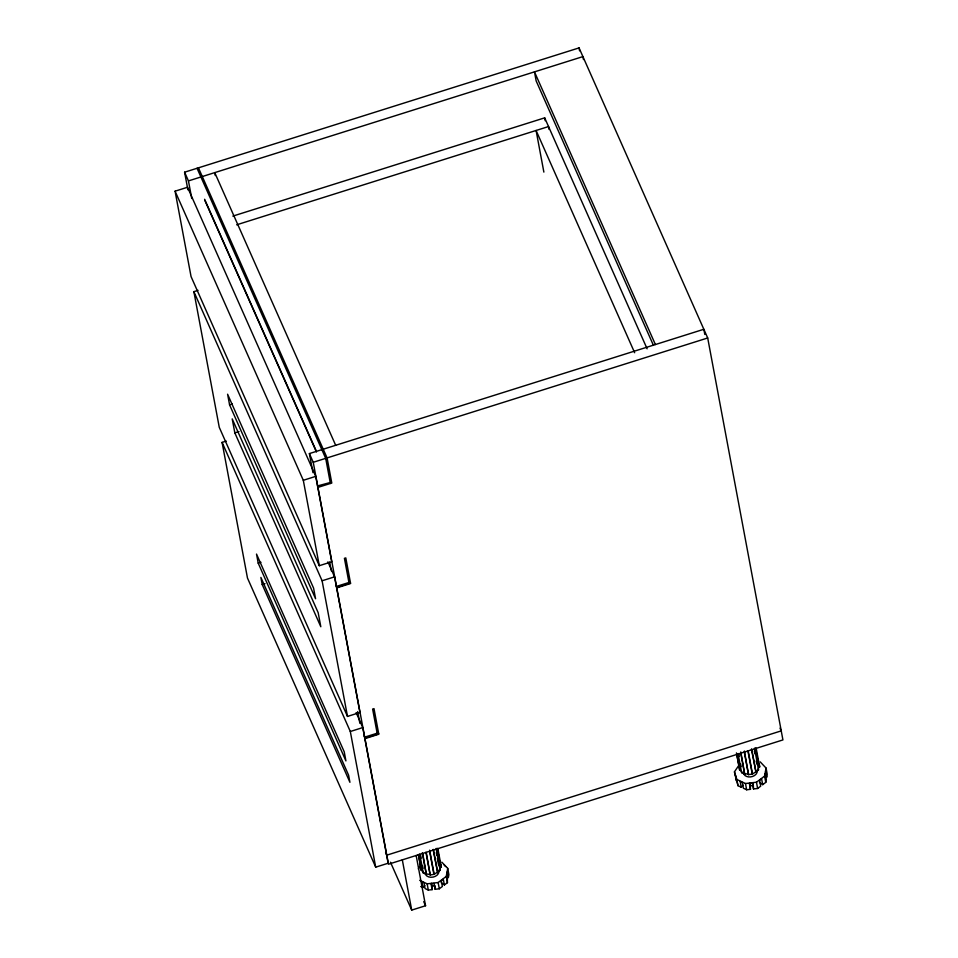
<?xml version="1.0" encoding="UTF-8"?>
<svg xmlns="http://www.w3.org/2000/svg" width="958" height="958" viewBox="0 0 958 958"><rect width="100%" height="100%" fill="white"/><g stroke="black" fill="none" stroke-linecap="round" stroke-linejoin="round"><path stroke-width="1.44" d="M441.159 882.689L444.368 884.964L447.422 882.677L446.26 876.426L447.721 868.379L441.854 862.164M447.422 882.677L447.266 871.888L448.344 877.648L448.895 874.63L447.721 868.379M759.49 782.375L762.712 784.65L765.753 782.363L764.592 776.112L766.065 768.065L760.185 761.85M765.753 782.363L766.316 779.345L765.226 773.573M419.736 854.153L423.244 872.942L426.358 874.486L422.765 853.77M429.651 850.177L434.166 874.319L430.19 874.977L426.322 852.8M437.171 848.369L440.692 867.158L439.554 870.044L440.201 870.127L436.153 848.453M738.067 753.838L741.576 772.627L744.689 774.184L740.821 752.006M748.246 751.288L752.497 774.004L748.521 774.663L744.39 751.048M758.257 768.771L759.023 766.843L755.503 748.054M418.311 868.93L421.221 864.619M735.421 775.166L736.498 780.938L734.451 771.837L738.822 765.382M420.718 886.497L422.897 887.527L424.849 885.515M736.007 777.058L737.959 785.68L741.229 787.213L743.18 785.213M433.112 849.495L437.686 872.618L440.201 870.127M751.443 749.18L756.018 772.304L758.532 769.813L754.485 748.138M419.7 880.318L427.148 883.839L438.129 882.534L446.26 876.426M422.897 887.527L421.807 881.755L423.975 882.773L425.053 888.545L428.322 890.09L432.13 889.635L431.052 883.863L434.094 883.504L435.171 889.275L439.303 888.773L442.356 886.485L441.267 880.713L443.291 879.193L444.368 884.964M734.451 771.837L736.786 779.429L745.48 783.524L756.461 782.219L764.592 776.112M741.229 787.213L740.151 781.453L742.306 782.47L743.384 788.23L746.653 789.775L750.461 789.32L749.384 783.548L752.425 783.189L753.515 788.961L757.634 788.47L760.688 786.171L759.61 780.399L761.622 778.89L762.712 784.65M418.371 854.656L421.34 870.559L421.939 870.271L418.969 854.368M423.244 872.942L423.843 872.654L421.939 870.271M440.321 864.679L440.931 864.391L441.339 867.241L440.692 867.158M434.166 874.319L437.363 872.211M736.427 752.904L739.672 770.244L740.271 769.957L737.301 754.054M741.576 772.627L742.187 772.34L740.271 769.957M752.497 774.004L755.694 771.897M187.888 189.792L184.595 172.201L579.051 47.9L707.699 337.982L782.925 739.923L388.469 864.224L313.242 462.283L309.386 453.577L703.843 329.277L704.813 334.45M191.744 198.498L188.451 180.906L582.907 56.606L583.458 59.54M175.075 191.181L187.529 187.253L315.757 476.365L331.743 561.771L319.289 565.699L191.061 276.587L175.075 191.181L303.303 480.293L319.289 565.699M232.842 216.113L544.683 117.846L647.117 348.796M236.698 224.807L548.539 126.552L549.078 129.414M327.911 561.843L334.57 576.848L359.957 712.501L347.491 716.428L219.262 427.316L193.875 291.663L198.031 290.358M229.585 404.875L227.597 394.217L313.577 588.092L315.565 598.738L229.585 404.875L232.351 404.001M234.83 432.872L232.207 418.874L318.188 612.737L320.81 626.748L234.83 432.872L238.973 431.567M356.125 712.572L362.771 727.577L388.158 863.23L375.704 867.158L247.475 578.045L222.088 442.392L226.244 441.087M313.242 462.283L707.699 337.982M303.303 480.293L315.757 476.365M330.223 482.509L317.553 485.946M317.948 487.394L331.791 483.036L327.085 457.912L198.426 167.842M258.217 563.172L256.516 554.071L344.221 751.802L345.922 760.915L258.217 563.172L260.983 562.298M262.217 584.56L260.887 577.434L348.592 775.166L349.921 782.303L262.217 584.56L264.995 583.685M347.491 716.428L322.104 580.776L334.57 576.848M348.94 582.488L336.474 586.416L336.054 585.446M336.665 587.386L350.496 583.015M336.749 587.889L350.592 583.518L345.802 557.903L344.413 558.334L349.119 583.458M375.704 867.158L350.317 731.505L362.771 727.577M377.141 733.217L364.687 737.145L364.256 736.175M364.866 738.115L378.709 733.744M364.962 738.618L378.805 734.247L374.003 708.633L372.626 709.064L377.32 734.187M390.469 862.212L411.712 910.1L425.556 905.741L416.155 855.494M749.731 782.985L750.27 785.859L753.311 785.5L753.515 788.961M431.399 883.288L431.938 886.174L434.98 885.815L435.171 889.275M759.023 766.843L759.67 766.927L759.263 764.077M739.911 767.478L739.253 767.394L739.672 770.244M757.886 769.729L758.532 769.813M744.881 773.693L748.713 774.172M426.549 873.995L430.381 874.486M444.153 864.978L445.614 866.523M655.404 344.545L534.468 71.862L536.157 80.915L653.464 345.407M634.651 352.724L536.085 130.468L543.869 172.105M780.016 728.14L781.237 730.87L386.781 855.171L385.559 852.44M335.683 445.29L214.748 172.62L215.299 175.542M197.049 168.273L325.708 458.355L330.402 483.479M204.605 199.276L316.272 451.038M204.784 200.234L316.451 452.008M184.595 172.201L188.451 180.906M193.875 291.663L322.104 580.776M222.088 442.392L350.317 731.505M423.735 901.634L425.556 905.741M766.065 768.065L767.226 774.315L766.675 777.345L765.598 771.573M756.161 748.138L759.67 766.927M754.365 750.952L754.904 753.838M756.257 761.059L756.796 763.957M751.695 749.18L756.018 772.304M756.461 782.219L757.634 788.47M747.923 750.88L752.174 773.597M752.772 782.614L753.311 785.5M744.27 751.946L748.521 774.663M740.63 752.497L744.689 774.184M745.48 783.524L746.653 789.775M738.666 753.551L739.205 756.437M740.558 763.67L741.097 766.556M736.822 754.389L738.989 765.945M736.786 779.429L737.959 785.68M579.051 47.9L579.59 50.834M544.683 117.846L545.222 120.72M437.83 848.453L441.339 867.241M437.351 848.776L438.704 856.009M436.309 852.704L436.848 855.59M437.387 858.488L438.74 865.709M433.363 849.495L437.686 872.618M438.129 882.534L439.303 888.773M429.591 851.195L433.842 873.912M425.939 852.261L430.19 874.977M422.298 852.812L426.358 874.486M427.148 883.839L428.322 890.09M420.598 855.314L421.149 858.2M422.502 865.421L423.041 868.319M418.49 854.704L421.34 870.559M402.312 859.853L411.712 910.1M309.386 453.577L312.955 472.629M329.696 562.059L331.336 570.86M357.669 711.602L359.873 723.326M750.27 785.859L750.461 789.32M431.938 886.174L432.13 889.635M438.56 870.223A6.898 4.922 -10.6 0 1 433.184 877.073A6.898 4.922 -10.6 0 1 425.208 873.085M757.191 771.166A6.898 4.922 -10.6 0 1 750.629 776.902A6.898 4.922 -10.6 0 1 743.54 772.771"/></g></svg>
